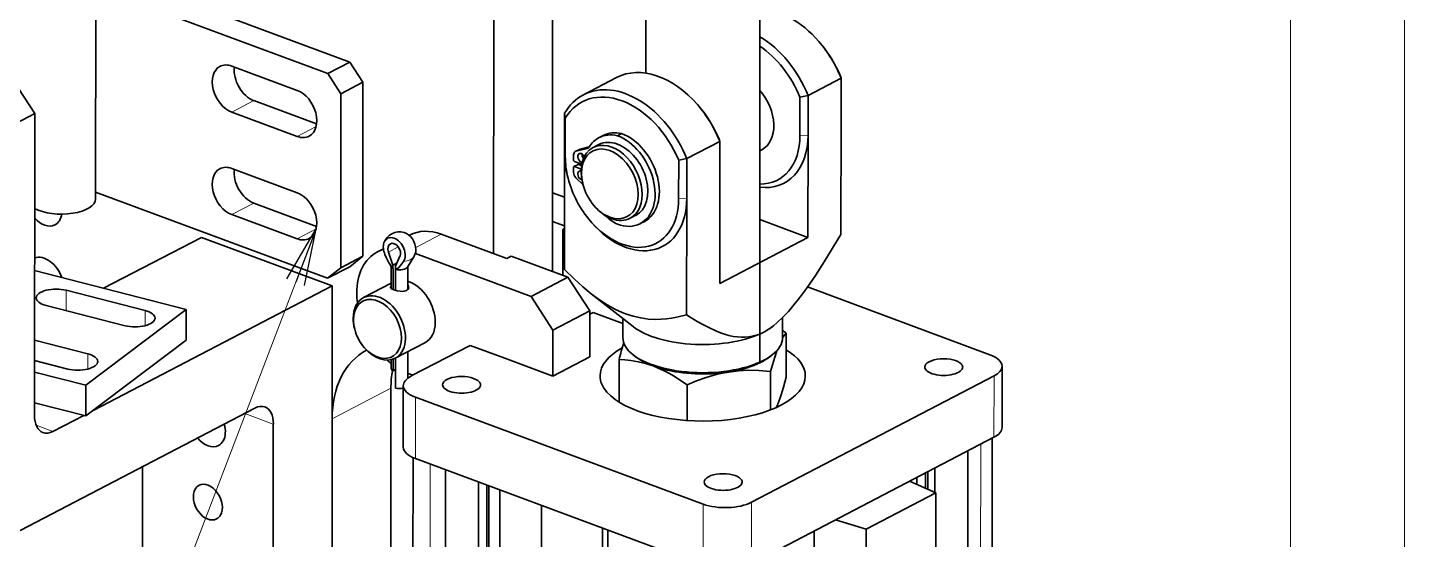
# Model space of a CAD drawing. Header units: millimetres. Extents: x -30157 to 38882, y -29543 to -7215.
# Drawn here: x -28537.5 to -28477.1, y -29379.7 to -29357.2 of the extents above; entities that cross this region are included whole.
import ezdxf

# ---------------------------------------------------------------- set-up
doc = ezdxf.new("R2010")
doc.units = ezdxf.units.MM
doc.header["$LTSCALE"] = 0.5
doc.layers.add('图框', color=7, linetype='Continuous', lineweight=18)
doc.layers.add('标注线', color=3, linetype='Continuous', lineweight=18)
doc.layers.add('打印-禁用', color=7, linetype='Continuous', lineweight=15, plot=False)
doc.styles.add('DIM', font='romans.shx', dxfattribs={"width": 0.8, "bigfont": 'bigfont.shx'})
doc.dimstyles.new('DEH 1-1', dxfattribs={"dimtxt": 3.5, "dimasz": 2.5, "dimexe": 1, "dimexo": 0.625, "dimgap": 1.2, "dimtad": 1, "dimtoh": 1, "dimdsep": 46, "dimtxsty": 'DIM', "dimblk": 'OPEN', "dimcen": 0, "dimclrd": 8, "dimclre": 8, "dimclrt": 2, "dimazin": 2, "dimtfac": 0.5, "dimtmove": 0, "dimatfit": 3, "dimldrblk": 'OPEN', "dimfxl": 1, "dimtolj": 2, "dimlwd": 18, "dimlwe": 18, "dimarcsym": 0})

# ---------------------------------------------------------------- blocks, each defined once
blk = doc.blocks.new('GZDEH零件A3图框V01版')
at = {"layer": '图框', "linetype": 'Continuous'}
blk.add_line((3272.49, -1832.961), (3272.49, -1554.461), dxfattribs=at)
at = {"layer": '打印-禁用', "linetype": 'Continuous'}
blk.add_line((3277.49, -1846.461), (3277.49, -1549.461), dxfattribs=at)
blk = doc.blocks.new('DEH A3')
at = {"layer": '图框'}
blk.add_blockref('GZDEH零件A3图框V01版', (-2857.49, 1846.461), dxfattribs=at)
blk = doc.blocks.new('_Open')
at = {"color": 0, "linetype": 'ByBlock', "lineweight": -2}
for p, q in [((-1, 0.167), (0, 0)), ((-1, -0.167), (0, 0)), ((0, 0), (-1, 0))]:
    blk.add_line(p, q, dxfattribs=at)

msp = doc.modelspace()

# ---------------------------------------------------------------- linework, layer by layer
at = {"color": 7, "lineweight": 35}
for p, q in [((-28534.452, -29345.352), (-28534.467, -29364.765)), ((-28510.346, -29359.238), (-28510.341, -29353.153)), ((-28505.356, -29371.95), (-28505.341, -29353.157)), ((-28534.459, -29354.615), (-28523.322, -29358.754)), ((-28534.459, -29355.478), (-28524.289, -29359.258)), ((-28514.443, -29367.937), (-28514.433, -29355.488)), ((-28517.02, -29367.159), (-28517.012, -29356.833)), ((-28523.716, -29360.144), (-28523.722, -29367.777)), ((-28522.75, -29359.64), (-28522.755, -29367.273)), ((-28537.147, -29374.254), (-28537.136, -29361.01)), ((-28501.788, -29361.201), (-28501.792, -29366.31)), ((-28513.912, -29367.85), (-28513.908, -29362.74)), ((-28524.296, -29368.237), (-28534.466, -29364.458)), ((-28508.556, -29364.729), (-28508.56, -29369.839)), ((-28524.095, -29368.572), (-28529.829, -29366.441)), ((-28515.372, -29369.031), (-28520.451, -29367.143)), ((-28530.5, -29369.602), (-28537.142, -29367.901)), ((-28524.095, -29368.572), (-28534.579, -29374.038)), ((-28524.095, -29368.572), (-28524.106, -29383.388)), ((-28495.264, -29371.589), (-28503.26, -29368.617)), ((-28534.893, -29372.93), (-28530.5, -29369.602)), ((-28530.501, -29370.949), (-28534.894, -29374.277)), ((-28505.72, -29378.064), (-28495.084, -29372.519)), ((-28521.547, -29406.738), (-28521.521, -29373.064)), ((-28507.833, -29378.142), (-28520.448, -29373.454)), ((-28538.117, -29379.473), (-28527.481, -29373.928)), ((-28526.684, -29384.732), (-28526.677, -29374.63)), ((-28524.125, -29408.082), (-28524.099, -29374.408)), ((-28505.722, -29380.758), (-28495.086, -29375.213)), ((-28495.165, -29375.254), (-28495.19, -29407.603)), ((-28496.258, -29408.501), (-28496.233, -29375.811)), ((-28520.552, -29376.106), (-28520.577, -29408.378)), ((-28507.836, -29380.836), (-28520.45, -29376.148)), ((-28532.418, -29382.601), (-28532.414, -29376.499)), ((-28519.148, -29409.344), (-28519.123, -29376.641)), ((-28517.704, -29409.291), (-28517.679, -29377.177)), ((-28517.345, -29409.425), (-28517.32, -29377.311)), ((-28517.25, -29409.375), (-28517.226, -29377.346)), ((-28516.771, -29409.638), (-28516.747, -29377.524)), ((-28497.656, -29410.425), (-28497.631, -29377.649)), ((-28514.942, -29410.476), (-28514.917, -29378.204)), ((-28512.266, -29411.471), (-28512.241, -29379.199)), ((-28512.032, -29411.399), (-28512.008, -29379.285)), ((-28502.996, -29411.314), (-28502.971, -29379.324)), ((-28500.717, -29412.021), (-28500.692, -29379.245))]:
    msp.add_line(p, q, dxfattribs=at)
at = {"color": 7, "lineweight": 35, "ltscale": 0.00842}
for p, q in [((-28502.713, -29357.908), (-28502.769, -29357.844)), ((-28512.771, -29365.738), (-28512.716, -29365.801))]:
    msp.add_line(p, q, dxfattribs=at)
at = {"color": 7, "lineweight": 35, "ltscale": 0.305859}
msp.add_line((-28528.495, -29358.93), (-28525.628, -29359.995), dxfattribs=at)
at = {"color": 7, "lineweight": 35, "ltscale": 0.109043}
msp.add_line((-28523.322, -29358.754), (-28524.289, -29359.258), dxfattribs=at)
at = {"color": 7, "lineweight": 35, "ltscale": 0.105555}
msp.add_line((-28523.322, -29358.754), (-28522.75, -29359.64), dxfattribs=at)
at = {"color": 7, "lineweight": 35, "ltscale": 0.175929}
msp.add_line((-28537.136, -29361.01), (-28538.091, -29359.532), dxfattribs=at)
at = {"color": 7, "lineweight": 35, "ltscale": 0.105558}
msp.add_line((-28524.289, -29359.258), (-28523.716, -29360.144), dxfattribs=at)
at = {"color": 7, "lineweight": 35, "ltscale": 0.163559}
msp.add_line((-28513.081, -29360.188), (-28511.631, -29359.432), dxfattribs=at)
at = {"color": 7, "lineweight": 35, "ltscale": 0.163554}
msp.add_line((-28503.237, -29360.218), (-28501.787, -29359.462), dxfattribs=at)
at = {"color": 7, "lineweight": 35, "ltscale": 0.010068}
for p, q in [((-28501.787, -29359.462), (-28501.817, -29359.366)), ((-28507.135, -29362.138), (-28507.105, -29362.234))]:
    msp.add_line(p, q, dxfattribs=at)
at = {"color": 7, "lineweight": 35, "ltscale": 0.173889}
for p, q in [((-28501.787, -29359.462), (-28501.788, -29361.201)), ((-28503.237, -29360.218), (-28503.238, -29361.957)), ((-28513.907, -29361.001), (-28513.908, -29362.74)), ((-28507.105, -29362.234), (-28507.106, -29363.973)), ((-28508.555, -29362.99), (-28508.556, -29364.729))]:
    msp.add_line(p, q, dxfattribs=at)
at = {"color": 7, "lineweight": 35, "ltscale": 0.109038}
for p, q in [((-28522.75, -29359.64), (-28523.716, -29360.144)), ((-28522.755, -29367.273), (-28523.722, -29367.777)), ((-28523.329, -29367.733), (-28524.296, -29368.237))]:
    msp.add_line(p, q, dxfattribs=at)
at = {"color": 7, "lineweight": 13, "ltscale": 0.109038}
for p, q in [((-28528.497, -29360.95), (-28527.53, -29360.446)), ((-28528.5, -29365.44), (-28527.533, -29364.936))]:
    msp.add_line(p, q, dxfattribs=at)
at = {"color": 7, "lineweight": 35, "ltscale": 0.293566}
msp.add_line((-28524.778, -29361.469), (-28527.53, -29360.446), dxfattribs=at)
at = {"color": 7, "lineweight": 35, "ltscale": 0.008422}
msp.add_line((-28508.031, -29360.68), (-28508.086, -29360.617), dxfattribs=at)
at = {"color": 7, "lineweight": 35, "ltscale": 0.167993}
for p, q in [((-28503.589, -29360.29), (-28503.591, -29361.97)), ((-28513.877, -29361.215), (-28513.878, -29362.895)), ((-28508.907, -29363.062), (-28508.908, -29364.742))]:
    msp.add_line(p, q, dxfattribs=at)
at = {"color": 7, "lineweight": 35, "ltscale": 0.035962}
msp.add_line((-28503.237, -29360.218), (-28503.589, -29360.29), dxfattribs=at)
at = {"color": 7, "lineweight": 35, "ltscale": 0.290774}
msp.add_line((-28537.136, -29361.01), (-28539.715, -29362.354), dxfattribs=at)
at = {"color": 7, "lineweight": 35, "ltscale": 0.30586}
for p, q in [((-28525.63, -29362.016), (-28528.497, -29360.95)), ((-28528.499, -29363.42), (-28525.632, -29364.485)), ((-28525.633, -29366.506), (-28528.5, -29365.44)), ((-28519.313, -29366.307), (-28516.446, -29367.372))]:
    msp.add_line(p, q, dxfattribs=at)
at = {"color": 7, "lineweight": 35, "ltscale": 0.02161}
msp.add_line((-28513.907, -29361.001), (-28513.877, -29361.215), dxfattribs=at)
at = {"color": 7, "lineweight": 13, "ltscale": 0.093542}
msp.add_line((-28525.63, -29362.016), (-28524.8, -29361.583), dxfattribs=at)
at = {"color": 7, "lineweight": 35, "ltscale": 0.020898}
for p, q in [((-28512.213, -29361.971), (-28512.398, -29362.067)), ((-28511.408, -29361.885), (-28511.593, -29361.982)), ((-28513.254, -29362.582), (-28513.44, -29362.678))]:
    msp.add_line(p, q, dxfattribs=at)
at = {"color": 7, "lineweight": 13, "ltscale": 0.035253}
for p, q in [((-28503.591, -29361.97), (-28503.238, -29361.957)), ((-28508.908, -29364.742), (-28508.556, -29364.729))]:
    msp.add_line(p, q, dxfattribs=at)
at = {"color": 7, "lineweight": 35, "ltscale": 0.448978}
for p, q in [((-28503.238, -29361.957), (-28503.242, -29366.446)), ((-28507.106, -29363.973), (-28507.109, -29368.463))]:
    msp.add_line(p, q, dxfattribs=at)
at = {"color": 7, "lineweight": 35, "ltscale": 0.051699}
msp.add_line((-28513.413, -29362.668), (-28512.911, -29362.545), dxfattribs=at)
at = {"color": 7, "lineweight": 13, "ltscale": 0.020898}
for p, q in [((-28513.228, -29362.572), (-28513.413, -29362.668)), ((-28513.292, -29363.24), (-28513.477, -29363.336))]:
    msp.add_line(p, q, dxfattribs=at)
at = {"color": 7, "lineweight": 35, "ltscale": 0.041392}
msp.add_line((-28513.228, -29362.572), (-28512.826, -29362.473), dxfattribs=at)
at = {"color": 7, "lineweight": 13, "ltscale": 0.005673}
msp.add_line((-28512.911, -29362.545), (-28512.86, -29362.519), dxfattribs=at)
at = {"color": 7, "lineweight": 35, "ltscale": 0.028175}
msp.add_line((-28512.654, -29362.502), (-28512.404, -29362.372), dxfattribs=at)
at = {"color": 7, "lineweight": 35, "ltscale": 0.163558}
msp.add_line((-28507.105, -29362.234), (-28508.555, -29362.99), dxfattribs=at)
at = {"color": 7, "lineweight": 35, "ltscale": 0.009278}
msp.add_line((-28505.349, -29362.641), (-28505.266, -29362.598), dxfattribs=at)
at = {"color": 7, "lineweight": 13, "ltscale": 0.015793}
msp.add_line((-28513.908, -29362.74), (-28513.878, -29362.895), dxfattribs=at)
at = {"color": 7, "lineweight": 35, "ltscale": 0.022357}
msp.add_line((-28513.515, -29363.053), (-28513.515, -29362.829), dxfattribs=at)
at = {"color": 7, "lineweight": 35, "ltscale": 0.034771}
msp.add_line((-28513.151, -29363.233), (-28513.477, -29363.112), dxfattribs=at)
at = {"color": 7, "lineweight": 35, "ltscale": 0.035957}
msp.add_line((-28508.907, -29363.062), (-28508.555, -29362.99), dxfattribs=at)
at = {"color": 7, "lineweight": 35, "ltscale": 0.008425}
msp.add_line((-28513.755, -29363.849), (-28513.776, -29363.767), dxfattribs=at)
at = {"color": 7, "lineweight": 35, "ltscale": 0.022354}
msp.add_line((-28513.516, -29363.59), (-28513.516, -29363.367), dxfattribs=at)
at = {"color": 7, "lineweight": 35, "ltscale": 0.020903}
for p, q in [((-28513.315, -29363.24), (-28513.501, -29363.337)), ((-28510.41, -29365.745), (-28510.595, -29365.841))]:
    msp.add_line(p, q, dxfattribs=at)
at = {"color": 7, "lineweight": 35, "ltscale": 0.031841}
msp.add_line((-28513.477, -29363.336), (-28513.179, -29363.447), dxfattribs=at)
at = {"color": 7, "lineweight": 35, "ltscale": 0.013947}
msp.add_line((-28513.292, -29363.24), (-28513.161, -29363.288), dxfattribs=at)
at = {"color": 7, "lineweight": 35, "ltscale": 0.044296}
msp.add_line((-28513.099, -29364.139), (-28513.414, -29363.827), dxfattribs=at)
at = {"color": 7, "lineweight": 35, "ltscale": 0.004212}
msp.add_line((-28513.106, -29364.111), (-28513.116, -29364.07), dxfattribs=at)
at = {"color": 7, "lineweight": 35, "ltscale": 0.29356}
msp.add_line((-28524.782, -29365.959), (-28527.533, -29364.936), dxfattribs=at)
at = {"color": 7, "lineweight": 35, "ltscale": 0.056643}
for p, q in [((-28513.909, -29364.681), (-28514.44, -29364.484)), ((-28513.91, -29365.94), (-28514.441, -29365.743))]:
    msp.add_line(p, q, dxfattribs=at)
at = {"color": 7, "lineweight": 35, "ltscale": 0.00421}
msp.add_line((-28512.614, -29365.055), (-28512.586, -29365.087), dxfattribs=at)
at = {"color": 7, "lineweight": 35, "ltscale": 0.028172}
msp.add_line((-28511.035, -29365.606), (-28510.785, -29365.475), dxfattribs=at)
at = {"color": 7, "lineweight": 13, "ltscale": 0.093537}
msp.add_line((-28525.633, -29366.506), (-28524.804, -29366.073), dxfattribs=at)
at = {"color": 7, "lineweight": 35, "ltscale": 0.201413}
msp.add_line((-28513.989, -29366.091), (-28513.99, -29368.105), dxfattribs=at)
at = {"color": 7, "lineweight": 35, "ltscale": 0.008844}
msp.add_line((-28513.989, -29366.091), (-28513.91, -29366.05), dxfattribs=at)
at = {"color": 7, "lineweight": 35, "ltscale": 0.00836}
msp.add_line((-28513.91, -29366.12), (-28513.989, -29366.091), dxfattribs=at)
at = {"color": 7, "lineweight": 35, "ltscale": 0.224994}
msp.add_line((-28503.242, -29366.446), (-28505.351, -29365.663), dxfattribs=at)
at = {"color": 7, "lineweight": 35, "ltscale": 0.483533}
msp.add_line((-28534.116, -29368.676), (-28529.829, -29366.441), dxfattribs=at)
at = {"color": 7, "lineweight": 35, "ltscale": 0.002258}
msp.add_line((-28520.722, -29366.351), (-28520.702, -29366.34), dxfattribs=at)
at = {"color": 7, "lineweight": 13, "ltscale": 0.126384}
msp.add_line((-28520.434, -29366.891), (-28519.313, -29366.307), dxfattribs=at)
at = {"color": 7, "lineweight": 35, "ltscale": 0.436161}
msp.add_line((-28503.242, -29366.446), (-28507.109, -29368.463), dxfattribs=at)
at = {"color": 7, "lineweight": 35, "ltscale": 0.073573}
for p, q in [((-28522.755, -29367.273), (-28523.329, -29367.733)), ((-28523.722, -29367.777), (-28524.296, -29368.237))]:
    msp.add_line(p, q, dxfattribs=at)
at = {"color": 7, "lineweight": 35, "ltscale": 0.029365}
msp.add_line((-28522.112, -29367.075), (-28521.852, -29366.94), dxfattribs=at)
at = {"color": 7, "lineweight": 13, "ltscale": 0.048561}
msp.add_line((-28521.197, -29366.862), (-28521.628, -29367.087), dxfattribs=at)
at = {"color": 7, "lineweight": 35, "ltscale": 0.061251}
msp.add_line((-28521.628, -29367.087), (-28521.432, -29367.667), dxfattribs=at)
at = {"color": 7, "lineweight": 35, "ltscale": 0.047661}
msp.add_line((-28521.321, -29367.708), (-28521.124, -29367.274), dxfattribs=at)
at = {"color": 7, "lineweight": 35, "ltscale": 0.052922}
msp.add_line((-28520.792, -29367.75), (-28520.52, -29367.296), dxfattribs=at)
at = {"color": 7, "lineweight": 35, "ltscale": 0.02272}
msp.add_line((-28516.245, -29367.267), (-28516.446, -29367.372), dxfattribs=at)
at = {"color": 7, "lineweight": 35, "ltscale": 0.265085}
msp.add_line((-28516.245, -29367.267), (-28513.76, -29368.191), dxfattribs=at)
at = {"color": 7, "lineweight": 35, "ltscale": 0.015219}
msp.add_line((-28521.493, -29367.75), (-28521.571, -29367.619), dxfattribs=at)
at = {"color": 7, "lineweight": 35, "ltscale": 0.096024}
msp.add_line((-28521.506, -29368.69), (-28521.505, -29367.73), dxfattribs=at)
at = {"color": 7, "lineweight": 35, "ltscale": 0.019149}
msp.add_line((-28521.262, -29367.578), (-28521.432, -29367.667), dxfattribs=at)
at = {"color": 7, "lineweight": 35, "ltscale": 0.013126}
for p, q in [((-28521.432, -29367.667), (-28521.432, -29367.798)), ((-28521.321, -29367.839), (-28521.321, -29367.708))]:
    msp.add_line(p, q, dxfattribs=at)
at = {"color": 7, "lineweight": 35, "ltscale": 0.0011}
for p, q in [((-28521.427, -29367.808), (-28521.432, -29367.798)), ((-28521.321, -29367.839), (-28521.316, -29367.849))]:
    msp.add_line(p, q, dxfattribs=at)
at = {"color": 7, "lineweight": 35, "ltscale": 0.092319}
msp.add_line((-28521.427, -29367.808), (-28521.428, -29368.731), dxfattribs=at)
at = {"color": 7, "lineweight": 35, "ltscale": 0.09194}
msp.add_line((-28521.316, -29367.849), (-28521.317, -29368.769), dxfattribs=at)
at = {"color": 7, "lineweight": 35, "ltscale": 0.099716}
msp.add_line((-28520.781, -29368.727), (-28520.78, -29367.73), dxfattribs=at)
at = {"color": 7, "lineweight": 35, "ltscale": 0.137417}
msp.add_line((-28521.506, -29368.451), (-28522.724, -29369.086), dxfattribs=at)
at = {"color": 7, "lineweight": 35, "ltscale": 0.181738}
msp.add_line((-28513.76, -29368.191), (-28515.372, -29369.031), dxfattribs=at)
at = {"color": 7, "lineweight": 35, "ltscale": 0.175926}
for p, q in [((-28513.76, -29368.191), (-28512.805, -29369.668)), ((-28515.372, -29369.031), (-28514.417, -29370.508))]:
    msp.add_line(p, q, dxfattribs=at)
at = {"color": 7, "lineweight": 13, "ltscale": 0.089032}
msp.add_line((-28535.76, -29369.655), (-28535.759, -29368.764), dxfattribs=at)
at = {"color": 7, "lineweight": 35, "ltscale": 0.357103}
for p, q in [((-28535.759, -29368.764), (-28532.3, -29369.65)), ((-28533.178, -29370.316), (-28536.637, -29369.43))]:
    msp.add_line(p, q, dxfattribs=at)
at = {"color": 7, "lineweight": 35, "ltscale": 0.233132}
msp.add_line((-28510.905, -29370.356), (-28512.74, -29368.917), dxfattribs=at)
at = {"color": 7, "lineweight": 13, "ltscale": 0.066617}
msp.add_line((-28532.3, -29370.316), (-28532.3, -29369.65), dxfattribs=at)
at = {"color": 7, "lineweight": 35, "ltscale": 0.134692}
msp.add_line((-28530.501, -29370.949), (-28530.5, -29369.602), dxfattribs=at)
at = {"color": 7, "lineweight": 35, "ltscale": 0.181731}
for p, q in [((-28512.805, -29369.668), (-28514.417, -29370.508)), ((-28512.807, -29371.689), (-28514.418, -29372.529))]:
    msp.add_line(p, q, dxfattribs=at)
at = {"color": 7, "lineweight": 35, "ltscale": 0.202048}
for p, q in [((-28512.805, -29369.668), (-28512.807, -29371.689)), ((-28514.417, -29370.508), (-28514.418, -29372.529))]:
    msp.add_line(p, q, dxfattribs=at)
at = {"color": 7, "lineweight": 35, "ltscale": 0.017155}
msp.add_line((-28512.805, -29369.81), (-28512.653, -29369.731), dxfattribs=at)
at = {"color": 7, "lineweight": 35, "ltscale": 0.138582}
msp.add_line((-28511.354, -29370.214), (-28512.653, -29369.731), dxfattribs=at)
at = {"color": 7, "lineweight": 35, "ltscale": 0.000208594}
msp.add_line((-28511.237, -29369.796), (-28511.235, -29369.797), dxfattribs=at)
at = {"color": 7, "lineweight": 35, "ltscale": 0.004213}
msp.add_line((-28523.111, -29370.471), (-28523.121, -29370.43), dxfattribs=at)
at = {"color": 7, "lineweight": 35, "ltscale": 0.083133}
msp.add_line((-28511.354, -29370.004), (-28511.355, -29370.835), dxfattribs=at)
at = {"color": 7, "lineweight": 35, "ltscale": 0.006947}
msp.add_line((-28504.804, -29370.36), (-28504.749, -29370.317), dxfattribs=at)
at = {"color": 7, "lineweight": 35, "ltscale": 0.087527}
msp.add_line((-28504.354, -29369.965), (-28504.355, -29370.84), dxfattribs=at)
at = {"color": 7, "lineweight": 35, "ltscale": 0.240979}
msp.add_line((-28537.144, -29370.954), (-28534.81, -29371.552), dxfattribs=at)
at = {"color": 7, "lineweight": 35, "ltscale": 0.192804}
msp.add_line((-28504.191, -29372.568), (-28504.19, -29370.64), dxfattribs=at)
at = {"color": 7, "lineweight": 13, "ltscale": 0.06662}
msp.add_line((-28534.81, -29372.218), (-28534.81, -29371.552), dxfattribs=at)
at = {"color": 7, "lineweight": 35, "ltscale": 0.004208}
msp.add_line((-28522.694, -29371.27), (-28522.667, -29371.302), dxfattribs=at)
at = {"color": 7, "lineweight": 35, "ltscale": 0.147192}
msp.add_line((-28520.032, -29371.066), (-28521.337, -29371.746), dxfattribs=at)
at = {"color": 7, "lineweight": 35, "ltscale": 0.116406}
msp.add_line((-28520.784, -29372.621), (-28520.783, -29371.457), dxfattribs=at)
at = {"color": 7, "lineweight": 35, "ltscale": 0.290767}
msp.add_line((-28520.628, -29372.523), (-28518.05, -29371.179), dxfattribs=at)
at = {"color": 7, "lineweight": 35, "ltscale": 0.163124}
msp.add_line((-28516.521, -29371.747), (-28518.05, -29371.179), dxfattribs=at)
at = {"color": 7, "lineweight": 35, "ltscale": 0.013836}
msp.add_line((-28510.797, -29371.676), (-28510.906, -29371.59), dxfattribs=at)
at = {"color": 7, "lineweight": 35, "ltscale": 0.013839}
msp.add_line((-28504.914, -29371.68), (-28504.804, -29371.595), dxfattribs=at)
at = {"color": 7, "lineweight": 35, "ltscale": 0.150361}
msp.add_line((-28535.688, -29372.217), (-28537.145, -29371.844), dxfattribs=at)
at = {"color": 7, "lineweight": 35, "ltscale": 0.03895}
msp.add_line((-28521.509, -29372.199), (-28521.508, -29371.809), dxfattribs=at)
at = {"color": 7, "lineweight": 35, "ltscale": 0.051123}
msp.add_line((-28521.43, -29371.787), (-28521.43, -29372.298), dxfattribs=at)
at = {"color": 7, "lineweight": 35, "ltscale": 0.012513}
msp.add_line((-28521.43, -29372.298), (-28521.319, -29372.24), dxfattribs=at)
at = {"color": 7, "lineweight": 35, "ltscale": 0.13205}
msp.add_line((-28521.319, -29371.737), (-28521.32, -29373.057), dxfattribs=at)
at = {"color": 7, "lineweight": 35, "ltscale": 0.224305}
msp.add_line((-28514.418, -29372.529), (-28516.521, -29371.747), dxfattribs=at)
at = {"color": 7, "lineweight": 35, "ltscale": 0.186664}
msp.add_line((-28511.522, -29373.668), (-28511.52, -29371.801), dxfattribs=at)
at = {"color": 7, "lineweight": 35, "ltscale": 0.269391}
for p, q in [((-28494.731, -29372.094), (-28494.733, -29374.788)), ((-28520.983, -29375.642), (-28520.981, -29372.948))]:
    msp.add_line(p, q, dxfattribs=at)
at = {"color": 7, "lineweight": 35, "ltscale": 0.232487}
for p, q in [((-28537.145, -29372.353), (-28534.893, -29372.93)), ((-28537.146, -29373.7), (-28534.894, -29374.277))]:
    msp.add_line(p, q, dxfattribs=at)
at = {"color": 7, "lineweight": 35, "ltscale": 0.006027}
msp.add_line((-28520.727, -29372.43), (-28520.784, -29372.408), dxfattribs=at)
at = {"color": 7, "lineweight": 35, "ltscale": 0.017386}
msp.add_line((-28520.565, -29372.49), (-28520.727, -29372.43), dxfattribs=at)
at = {"color": 7, "lineweight": 35, "ltscale": 0.167932}
msp.add_line((-28504.877, -29374.007), (-28504.876, -29372.328), dxfattribs=at)
at = {"color": 7, "lineweight": 13, "ltscale": 0.269391}
for p, q in [((-28495.084, -29372.519), (-28495.086, -29375.213)), ((-28520.45, -29376.148), (-28520.448, -29373.454)), ((-28507.836, -29380.836), (-28507.833, -29378.142))]:
    msp.add_line(p, q, dxfattribs=at)
at = {"color": 7, "lineweight": 35, "ltscale": 0.134695}
msp.add_line((-28534.894, -29374.277), (-28534.893, -29372.93), dxfattribs=at)
at = {"color": 7, "lineweight": 13, "ltscale": 0.290767}
msp.add_line((-28524.099, -29374.408), (-28521.521, -29373.064), dxfattribs=at)
at = {"color": 7, "lineweight": 35, "ltscale": 0.156958}
msp.add_line((-28508.542, -29374.478), (-28508.541, -29372.908), dxfattribs=at)
at = {"color": 7, "lineweight": 35, "ltscale": 0.152463}
msp.add_line((-28534.99, -29374.252), (-28536.342, -29374.957), dxfattribs=at)
at = {"color": 7, "lineweight": 13, "ltscale": 0.134037}
msp.add_line((-28526.677, -29374.63), (-28527.933, -29374.163), dxfattribs=at)
at = {"color": 7, "lineweight": 13, "ltscale": 0.078046}
msp.add_line((-28536.342, -29374.957), (-28537.073, -29374.685), dxfattribs=at)
at = {"color": 7, "lineweight": 13}
for p, q in [((-28495.69, -29408.205), (-28495.665, -29375.515)), ((-28519.821, -29409.094), (-28519.796, -29376.391))]:
    msp.add_line(p, q, dxfattribs=at)
at = {"color": 7, "lineweight": 35, "ltscale": 0.030634}
msp.add_line((-28498.464, -29377.28), (-28498.464, -29376.974), dxfattribs=at)
at = {"color": 7, "lineweight": 35, "ltscale": 0.066391}
msp.add_line((-28498.093, -29376.78), (-28498.093, -29377.444), dxfattribs=at)
at = {"color": 7, "lineweight": 35, "ltscale": 0.077228}
msp.add_line((-28497.981, -29377.494), (-28497.98, -29376.722), dxfattribs=at)
at = {"color": 7, "lineweight": 35, "ltscale": 0.106412}
msp.add_line((-28497.678, -29377.628), (-28497.677, -29376.564), dxfattribs=at)
at = {"color": 7, "lineweight": 35, "ltscale": 0.34529}
msp.add_line((-28497.631, -29377.649), (-28500.692, -29379.245), dxfattribs=at)
at = {"color": 7, "lineweight": 35, "ltscale": 0.125864}
msp.add_line((-28498.782, -29377.14), (-28497.631, -29377.649), dxfattribs=at)
at = {"color": 7, "lineweight": 13, "ltscale": 0.269394}
msp.add_line((-28505.72, -29378.064), (-28505.722, -29380.758), dxfattribs=at)
at = {"color": 7, "lineweight": 35, "ltscale": 0.139693}
msp.add_line((-28500.692, -29379.245), (-28502.027, -29378.831), dxfattribs=at)
at = {"color": 7, "lineweight": 35}
for points in [[(-28504.748, -29370.317), (-28504.583, -29370.179), (-28504.335, -29369.946), (-28504.094, -29369.688), (-28503.915, -29369.481), (-28503.607, -29369.092), (-28503.308, -29368.684), (-28502.915, -29368.111), (-28502.534, -29367.522), (-28502.16, -29366.92), (-28501.792, -29366.31)], [(-28521.571, -29367.619), (-28521.622, -29367.528), (-28521.709, -29367.354), (-28521.782, -29367.194)], [(-28521.432, -29367.798), (-28521.482, -29367.748), (-28521.513, -29367.708), (-28521.571, -29367.619)], [(-28520.97, -29367.496), (-28521.103, -29367.679), (-28521.193, -29367.774), (-28521.262, -29367.822), (-28521.321, -29367.839)], [(-28513.912, -29367.85), (-28513.495, -29368.261), (-28513.106, -29368.614), (-28512.74, -29368.917)], [(-28521.543, -29368.635), (-28521.539, -29368.616), (-28521.506, -29368.578)], [(-28521.401, -29368.742), (-28521.461, -29368.716), (-28521.507, -29368.689), (-28521.539, -29368.654), (-28521.543, -29368.635)], [(-28520.743, -29368.636), (-28520.751, -29368.678), (-28520.772, -29368.717), (-28520.804, -29368.748), (-28520.844, -29368.773), (-28520.947, -29368.803), (-28521.031, -29368.81), (-28521.119, -29368.806), (-28521.252, -29368.785), (-28521.401, -29368.742)], [(-28512.74, -29368.917), (-28512.384, -29369.181), (-28512.041, -29369.403), (-28511.708, -29369.588), (-28511.38, -29369.74), (-28511.237, -29369.796)], [(-28511.235, -29369.797), (-28510.9, -29369.904), (-28510.569, -29369.979), (-28510.241, -29370.023), (-28509.919, -29370.038), (-28509.678, -29370.032), (-28509.44, -29370.013), (-28509.215, -29369.983), (-28508.994, -29369.943), (-28508.56, -29369.839)], [(-28508.56, -29369.839), (-28508.09, -29370.126), (-28507.852, -29370.26), (-28507.608, -29370.387), (-28507.256, -29370.551), (-28507.076, -29370.623), (-28506.892, -29370.687), (-28506.706, -29370.741), (-28506.515, -29370.784), (-28506.333, -29370.812), (-28506.147, -29370.825), (-28505.988, -29370.823), (-28505.826, -29370.808), (-28505.613, -29370.766), (-28505.396, -29370.697), (-28505.178, -29370.597)], [(-28504.609, -29371.416), (-28504.757, -29371.887), (-28504.876, -29372.328)], [(-28511.52, -29371.801), (-28511.264, -29371.815), (-28511.005, -29371.843), (-28510.682, -29371.897), (-28510.357, -29371.977), (-28510.03, -29372.084)], [(-28510.03, -29372.084), (-28509.804, -29372.175), (-28509.578, -29372.279), (-28509.343, -29372.401), (-28509.109, -29372.535), (-28508.823, -29372.715), (-28508.541, -29372.908)], [(-28506.708, -29372.348), (-28506.987, -29372.398), (-28507.265, -29372.462), (-28507.695, -29372.586), (-28508.121, -29372.737), (-28508.541, -29372.908)], [(-28504.876, -29372.328), (-28505.391, -29372.284), (-28505.855, -29372.274), (-28506.288, -29372.296), (-28506.708, -29372.348)], [(-28504.534, -29373.683), (-28504.43, -29373.399), (-28504.31, -29373.009), (-28504.191, -29372.568)]]:
    msp.add_lwpolyline(points, dxfattribs=at)
for centre, radius, start, end in [((-28521.142, -29366.923), 0.725, 74.07323, 160.99547), ((-28521.142, -29366.923), 0.725, 329.07259, 340.99446), ((-28520.888, -29368.639), 0.144, 1.18725, 42.38881), ((-28519.622, -29368.88), 3.397, 180.05346, 187.48699), ((-28506.495, -29368.114), 2.812, 297.93684, 308.40597), ((-28510.12, -29378.979), 10.232, 54.58123, 55.70497), ((-28503.378, -29371.439), 1.139, 135.45893, 149.0317), ((-28499.205, -29374.868), 12.691, 162.58282, 166.01467), ((-28519.32, -29369.236), 3.509, 227.65171, 231.41233), ((-28521.146, -29372.291), 0.786, 257.19565, 282.09371), ((-28507.249, -29372.591), 2.926, 333.29414, 338.10068), ((-28529.73, -29377.692), 0.425, 118.216, 151.5643)]:
    msp.add_arc(centre, radius, start, end, dxfattribs=at)
for centre, major_axis, ratio, start_param, end_param in [((-28504.464, -29360.206), (-1.849, 3.547), 0.686715, 5.046202, 5.925648), ((-28505.914, -29360.962), (1.849, -3.547), 0.686715, 1.425894, 2.30489), ((-28506.075, -29361.046), (-1.734, 3.325), 0.686715, 4.584441, 5.376225), ((-28504.464, -29360.206), (-1.849, 3.547), 0.686715, 4.567486, 5.046202), ((-28504.303, -29360.122), (-1.734, 3.325), 0.686715, 4.584441, 5.046202), ((-28528.496, -29359.94), (-0.52, 0.998), 0.686715, 0.000102, 2.49133), ((-28528.496, -29359.94), (-0.52, 0.998), 0.686715, 5.632922, 6.283287), ((-28527.529, -29359.436), (-0.52, 0.998), 0.686715, 0.774476, 2.49133), ((-28509.782, -29362.979), (1.849, -3.547), 0.686715, 1.904609, 3.141646), ((-28525.629, -29361.006), (-0.52, 0.998), 0.686715, 3.141695, 5.632922), ((-28511.232, -29363.735), (1.849, -3.547), 0.686715, 3.141646, 3.556765), ((-28511.393, -29363.819), (-1.734, 3.325), 0.686715, 4.584441, 6.681404), ((-28511.232, -29363.735), (1.849, -3.547), 0.686715, 1.425894, 3.141646), ((-28506.075, -29361.046), (0.809, -1.552), 0.686715, 0.000102, 1.91608), ((-28509.782, -29362.979), (1.849, -3.547), 0.686715, 1.425894, 1.904609), ((-28509.621, -29362.894), (-1.734, 3.325), 0.686715, 4.584441, 5.046202), ((-28525.629, -29361.006), (-0.52, 0.998), 0.686715, 2.49133, 3.141695), ((-28511.391, -29363.999), (-1.007, 1.932), 0.686715, 5.755468, 6.283185), ((-28511.206, -29363.903), (1.007, -1.932), 0.686715, 2.613875, 3.141593), ((-28511.595, -29363.924), (-1, 1.918), 0.686715, 3.141552, 5.632922), ((-28511.409, -29363.827), (1, -1.918), 0.686715, 6.283145, 8.774515), ((-28505.914, -29360.962), (-1.618, 3.104), 0.686715, 2.704788, 4.062126), ((-28506.075, -29361.046), (1.502, -2.882), 0.686715, 5.93023, 7.203719), ((-28511.844, -29364.054), (0.809, -1.552), 0.686715, 3.141695, 4.378481), ((-28511.925, -29364.096), (0.751, -1.441), 0.686715, 5.632922, 10.661667), ((-28513.139, -29362.803), (0.116, -0.222), 0.686715, 2.975252, 3.141593), ((-28513, -29362.313), (-0.116, 0.222), 0.686715, 2.975252, 3.141593), ((-28513, -29362.313), (-0.116, 0.222), 0.686715, 3.141593, 3.539887), ((-28511.391, -29363.999), (-1.007, 1.932), 0.686715, 6.283185, 6.68148), ((-28511.844, -29364.054), (0.809, -1.552), 0.686715, 0.000102, 3.141695), ((-28511.595, -29363.924), (-0.809, 1.552), 0.686715, 5.632922, 6.283202), ((-28511.595, -29363.924), (0.809, -1.552), 0.686715, 0.000102, 2.491329), ((-28511.232, -29363.735), (-1.618, 3.104), 0.686715, 0.920533, 1.236889), ((-28511.393, -29363.819), (1.502, -2.882), 0.686715, 4.062126, 4.378481), ((-28513.324, -29362.9), (-0.116, 0.222), 0.686715, 0, 0.920533), ((-28513.477, -29363.067), (-0.0231, 0.0443), 0.686715, 0.920533, 2.49133), ((-28513.324, -29362.9), (-0.116, 0.222), 0.686715, 6.116844, 6.283186), ((-28513.169, -29362.957), (-0.098, 0.188), 0.686715, 0.000102, 2.713332), ((-28513.169, -29362.957), (-0.098, 0.188), 0.686715, 5.632922, 6.283287), ((-28513.169, -29362.957), (-0.098, 0.188), 0.686715, 4.669988, 5.632922), ((-28512.984, -29362.86), (0.098, -0.188), 0.686715, 3.939766, 5.032006), ((-28528.499, -29364.43), (-0.52, 0.998), 0.686715, 0.000102, 2.49133), ((-28528.499, -29364.43), (-0.52, 0.998), 0.686715, 5.632922, 6.283287), ((-28527.533, -29363.926), (-0.52, 0.998), 0.686715, 0.774476, 2.49133), ((-28513.477, -29363.381), (-0.0231, 0.0443), 0.686715, 0.000102, 0.920533), ((-28513.325, -29363.662), (-0.116, 0.222), 0.686715, 0.920533, 2.007408), ((-28513.477, -29363.381), (-0.0231, 0.0443), 0.686715, 5.632922, 6.283287), ((-28513.17, -29363.72), (-0.098, 0.188), 0.686715, 0.000102, 2.618835), ((-28513.292, -29363.285), (0.0231, -0.0443), 0.686715, 2.49133, 3.141695), ((-28513.17, -29363.72), (-0.098, 0.188), 0.686715, 5.708538, 6.283287), ((-28511.393, -29363.819), (1.502, -2.882), 0.686715, 4.378481, 5.046129), ((-28511.925, -29364.096), (0.751, -1.441), 0.686715, 4.378481, 5.045986), ((-28535.967, -29364.764), (-1.5, 0.001), 0.440078, 0.673052, 3.141552), ((-28525.632, -29365.495), (-0.52, 0.998), 0.686715, 3.141695, 5.632922), ((-28511.393, -29363.819), (1.502, -2.882), 0.686715, 5.046129, 7.203719), ((-28511.232, -29363.735), (-1.618, 3.104), 0.686715, 1.904536, 4.062126), ((-28536.71, -29365.006), (-0.462, 0.887), 0.686715, 1.895454, 3.141472), ((-28536.71, -29365.006), (-0.462, 0.887), 0.686715, 3.141472, 3.90893), ((-28511.925, -29364.096), (0.751, -1.441), 0.686715, 5.045986, 5.632922), ((-28511.844, -29364.054), (0.809, -1.552), 0.686715, 5.045986, 5.632922), ((-28511.391, -29363.999), (-1.007, 1.932), 0.686715, 2.041392, 2.368784), ((-28511.844, -29364.054), (0.809, -1.552), 0.686715, 5.632922, 6.283287), ((-28520.908, -29366.802), (-0.29, 0.557), 0.686715, 4.062126, 5.706202), ((-28519.315, -29369.001), (1.387, -2.66), 0.686715, 2.49133, 3.14158), ((-28511.595, -29363.924), (-1, 1.918), 0.686715, 2.49133, 3.141552), ((-28525.632, -29365.495), (-0.52, 0.998), 0.686715, 2.49133, 3.141695), ((-28521.376, -29367.045), (0.29, -0.557), 0.686715, 3.718513, 4.623347), ((-28521.376, -29367.045), (0.29, -0.557), 0.686715, 2.49133, 3.718513), ((-28521.376, -29367.045), (-0.168, 0.321), 0.686715, 6.283057, 7.63136), ((-28521.376, -29367.045), (-0.168, 0.321), 0.686715, 3.634485, 6.283057), ((-28521.376, -29367.045), (0.29, -0.557), 0.686715, 0.359312, 2.49133), ((-28536.713, -29368.373), (0.52, -0.998), 0.686715, 1.383266, 3.013756), ((-28520.725, -29369.736), (1.387, -2.66), 0.686715, 3.14158, 4.062126), ((-28520.725, -29369.736), (1.387, -2.66), 0.686715, 3.003736, 3.14158), ((-28520.908, -29366.802), (0.29, -0.557), 0.686715, 0.576895, 0.920533), ((-28521.143, -29367.709), (0.362, 0), 0.440079, 3.398974, 3.810889), ((-28521.143, -29367.709), (0.362, 0), 0.440079, 4.213604, 6.025806), ((-28520.725, -29369.736), (0.693, -1.33), 0.686715, 2.49133, 2.540367), ((-28520.725, -29369.736), (0.693, -1.33), 0.686715, 0.920533, 2.49133), ((-28536.198, -29369.097), (0.875, -0.001), 0.440078, 1.045187, 3.141495), ((-28536.198, -29369.097), (0.875, -0.001), 0.440078, 3.141495, 4.186779), ((-28522.031, -29370.416), (-0.693, 1.33), 0.686715, 0.000102, 0.920533), ((-28522.111, -29370.458), (0.636, -1.219), 0.686715, 5.045986, 10.345311), ((-28522.031, -29370.416), (-0.693, 1.33), 0.686715, 3.141695, 6.283287), ((-28532.739, -29369.983), (0.875, -0.001), 0.440078, 6.283088, 7.328372), ((-28532.739, -29369.983), (0.875, -0.001), 0.440078, 4.186779, 6.283088), ((-28522.031, -29370.416), (-0.693, 1.33), 0.686715, 0.920533, 1.236889), ((-28522.111, -29370.458), (0.636, -1.219), 0.686715, 4.062126, 4.378482), ((-28520.725, -29369.736), (0.693, -1.33), 0.686715, 0.000102, 0.920533), ((-28507.854, -29369.603), (3.5, -0.003), 0.440079, 3.653866, 5.583043), ((-28507.854, -29369.603), (3.5, -0.003), 0.440079, 5.583043, 5.770973), ((-28522.111, -29370.458), (0.636, -1.219), 0.686715, 4.378482, 5.045986), ((-28507.855, -29370.838), (-3.5, 0.003), 0.440079, 6.283144, 6.795392), ((-28507.855, -29370.838), (-3.5, 0.003), 0.440079, 2.629401, 3.141552), ((-28535.249, -29371.884), (0.875, -0.001), 0.440078, 6.283088, 7.328372), ((-28520.277, -29375.829), (2.311, -4.434), 0.686715, 3.14158, 4.062126), ((-28522.031, -29370.416), (-0.693, 1.33), 0.686715, 1.904393, 3.141695), ((-28520.277, -29375.829), (2.311, -4.434), 0.686715, 3.139808, 3.14158), ((-28507.856, -29372.521), (4.5, -0.003), 0.440079, 2.47107, 3.14163), ((-28507.855, -29370.838), (-3.5, 0.003), 0.440079, 0.512206, 2.629401), ((-28507.856, -29372.521), (4.5, -0.003), 0.440079, 0.000037, 0.61907), ((-28496.231, -29372.093), (-1.5, 0.001), 0.440079, 3.141552, 4.012246), ((-28535.249, -29371.884), (0.875, -0.001), 0.440078, 4.186779, 6.283088), ((-28521.146, -29372.199), (0.362, 0), 0.440079, 3.141593, 3.810889), ((-28507.855, -29370.95), (-3.375, 0.003), 0.440079, 0.512189, 0.870654), ((-28507.855, -29370.95), (3.375, -0.003), 0.440079, 3.653799, 4.012246), ((-28507.855, -29370.95), (-3.375, 0.003), 0.440079, 0.870654, 2.629395), ((-28507.855, -29370.95), (3.375, -0.003), 0.440079, 4.012246, 5.770994), ((-28497.288, -29372.132), (0.831, -0.001), 0.440079, 0.370654, 3.14169), ((-28497.288, -29372.132), (0.831, -0.001), 0.440079, 3.14169, 6.283283), ((-28497.288, -29372.132), (0.831, -0.001), 0.440079, 0.000098, 0.370654), ((-28496.231, -29372.093), (-1.5, 0.001), 0.440079, 2.44145, 3.141552), ((-28517.698, -29374.485), (2.311, -4.434), 0.686715, 3.881354, 4.062126), ((-28519.481, -29372.95), (1.5, -0.001), 0.440079, 2.44145, 3.141552), ((-28518.425, -29372.911), (0.831, -0.001), 0.440079, 0.370654, 3.14169), ((-28518.425, -29372.911), (0.831, -0.001), 0.440079, 0.000098, 0.370654), ((-28507.856, -29372.521), (4.5, -0.003), 0.440079, 3.14163, 3.512246), ((-28507.856, -29372.521), (4.5, -0.003), 0.440079, 3.512246, 6.283222), ((-28519.481, -29372.95), (1.5, -0.001), 0.440079, 3.141552, 4.012246), ((-28518.425, -29372.911), (0.831, -0.001), 0.440079, 3.14169, 6.283283), ((-28527.482, -29375.05), (0.435, 1.172), 0.578579, 0.00009, 0.569913), ((-28527.482, -29375.05), (0.435, 1.172), 0.578579, 5.282302, 6.283275), ((-28507.858, -29375.215), (-4.5, 0.003), 0.440079, 3.889572, 3.905272), ((-28536.341, -29373.834), (0.435, 1.172), 0.578579, 2.14071, 3.141682), ((-28529.543, -29374.688), (0.461, -0.886), 0.686683, 0.421397, 1.28808), ((-28536.341, -29373.834), (0.435, 1.172), 0.578579, 3.141682, 3.711506), ((-28529.544, -29374.687), (-0.462, 0.887), 0.686715, 1.85503, 3.141482), ((-28496.233, -29374.787), (-1.5, 0.001), 0.440079, 2.44145, 3.141552), ((-28529.544, -29374.687), (-0.462, 0.887), 0.686715, 3.141482, 3.562126), ((-28519.483, -29375.644), (1.5, -0.001), 0.440079, 3.141552, 4.012246), ((-28506.957, -29377.173), (0.831, -0.001), 0.440079, 0.370654, 3.14169), ((-28506.957, -29377.173), (0.831, -0.001), 0.440079, 0.000098, 0.370654), ((-28529.547, -29378.055), (-0.384, 0.737), 0.686715, 0.420534, 3.141482), ((-28529.547, -29378.055), (-0.384, 0.737), 0.686715, 3.562126, 6.283077), ((-28506.957, -29377.173), (0.831, -0.001), 0.440079, 3.14169, 6.283283), ((-28506.867, -29377.638), (-1.5, 0.001), 0.440079, 0.870654, 2.44145), ((-28529.547, -29378.055), (-0.384, 0.737), 0.686715, 3.141482, 3.562126)]:
    msp.add_ellipse(centre, major_axis=major_axis, ratio=ratio, start_param=start_param, end_param=end_param, dxfattribs=at)
at = {"color": 7, "lineweight": 13}
msp.add_ellipse((-28521.142, -29367.224), major_axis=(0.643, 0), ratio=0.440079, start_param=4.984528, end_param=6.025806, dxfattribs=at)

# ---------------------------------------------------------------- block references
at = {"layer": '图框'}
msp.add_blockref('DEH A3', (-28897.091, -29542.523), dxfattribs=at)

# ---------------------------------------------------------------- leaders
at = {"layer": '标注线'}
msp.add_leader([(-28524.804, -29366.073), (-28545.653, -29420.669), (-28575.333, -29420.669)], dimstyle='DEH 1-1', override={"dimgap": 1.2, "dimtad": 1}, dxfattribs=at)

doc.saveas('drawing.dxf')
